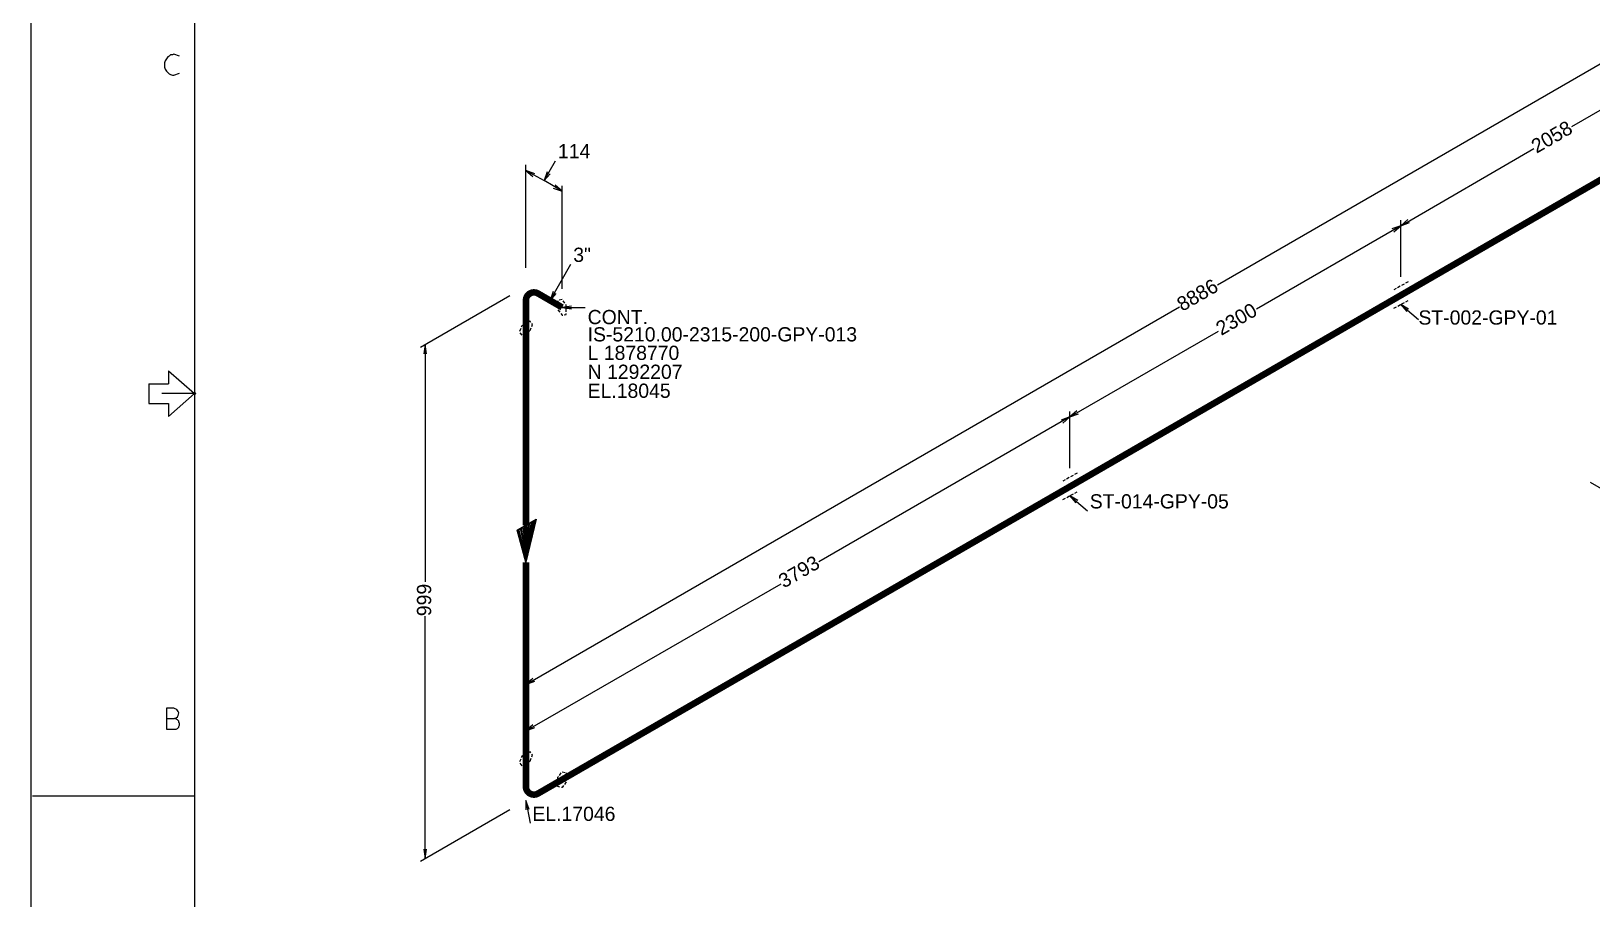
# Model space of a CAD drawing. Extents: x 0 to 604, y 0 to 422.
# Drawn here: x 0 to 238.8, y 132.7 to 265.3 of the extents above; entities that cross this region are included whole.
import ezdxf

# ---------------------------------------------------------------- set-up
doc = ezdxf.new("R2010")
doc.units = 0
doc.header["$MEASUREMENT"] = 0
doc.linetypes.add('GT100', pattern=[0.7, 0.466667, -0.233333])
doc.linetypes.add('GT101', pattern=[2.1, 1.4, -0.7])
doc.layers.add('GT_1', color=7, linetype='Continuous')
doc.styles.add('HTX1', font='O8116901', dxfattribs={"width": 1.02})

msp = doc.modelspace()

# ---------------------------------------------------------------- linework, layer by layer
at = {"linetype": 'Continuous'}
msp.add_lwpolyline([(597.11, 0), (0, 0), (0, 421.74), (597.11, 421.74)], close=True, dxfattribs=at)
at = {"layer": 'GT_1', "flags": 128}
for points in [[(25, 409.8), (25, 10)], [(280.805, 283.858), (181.476, 226.49)], [(22.7, 261.5), (21.8, 261.8), (21.6, 261.7), (21.3, 261.7), (21.1, 261.5), (20.9, 261.4), (20.7, 261.1), (20.5, 260.8), (20.4, 260.5), (20.4, 260.2), (20.4, 259.8), (20.5, 259.5), (20.7, 259.2), (20.9, 259), (21.1, 258.8), (21.3, 258.7), (21.6, 258.6), (21.8, 258.6), (22.7, 258.9)], [(255.387, 262.061), (235.649, 250.701)], [(209.521, 235.578), (229.898, 247.364)], [(75.686, 229.117), (75.686, 244.879)], [(77.035, 243.53), (75.686, 244.027), (76.751, 243.104)], [(75.686, 244.027), (78.455, 242.465)], [(78.455, 242.465), (80.23, 245.518)], [(78.952, 243.814), (78.455, 242.465), (79.378, 243.53)], [(81.224, 240.832), (78.455, 242.465)], [(79.875, 241.329), (81.224, 240.832), (80.159, 241.755)], [(81.224, 225.922), (81.224, 241.684)], [(210.586, 236.501), (209.521, 235.578), (210.87, 236.075)], [(209.521, 227.768), (209.521, 236.43)], [(209.521, 227.768), (209.521, 236.43)], [(209.521, 235.578), (187.44, 222.798)], [(208.456, 234.655), (209.521, 235.578), (208.172, 235.081)], [(79.378, 224.147), (82.573, 229.685)], [(73.201, 224.857), (59.569, 216.976)], [(79.875, 225.496), (79.378, 224.147), (80.301, 225.212)], [(75.686, 165.43), (175.654, 223.153)], [(82.644, 223.295), (81.224, 223.082), (82.644, 222.869)], [(81.224, 223.082), (84.774, 223.082)], [(210.728, 222.798), (209.521, 223.508), (210.444, 222.443)], [(209.521, 223.508), (212.219, 221.236)], [(60.492, 215.982), (60.279, 217.402), (60.066, 215.982)], [(60.279, 217.402), (60.279, 181.121)], [(158.898, 206.326), (181.618, 219.461)], [(21, 213.4), (21, 211.4)], [(21, 213.4), (25, 209.9)], [(18, 211.4), (18, 208.4), (21, 208.4), (21, 206.4), (25, 209.9)], [(18, 211.4), (21, 211.4)], [(25, 209.9), (20, 209.9)], [(24.9, 210), (25, 210.1), (25.2, 209.9), (25, 209.7), (24.8, 209.9), (24.9, 210)], [(25, 210), (25.1, 209.9), (25, 209.8), (24.9, 209.9), (25, 210)], [(158.898, 206.326), (120.487, 184.174)], [(157.833, 205.403), (158.898, 206.326), (157.549, 205.829)], [(159.963, 207.249), (158.898, 206.326), (160.247, 206.823)], [(158.898, 198.516), (158.898, 207.178)], [(158.898, 198.516), (158.898, 207.178)], [(252.192, 188.434), (238.56, 196.315)], [(160.105, 193.546), (158.898, 194.256), (159.821, 193.191)], [(158.898, 194.256), (161.596, 191.984)], [(75.686, 189.783), (77.248, 190.706), (75.686, 184.103), (74.337, 189.002), (77.035, 190.564), (75.686, 184.671), (74.408, 189.073), (76.893, 190.493), (75.686, 185.239), (74.621, 189.144), (76.68, 190.351), (75.686, 185.807), (74.834, 189.286), (76.467, 190.209), (75.686, 186.304), (74.976, 189.357), (76.254, 190.138), (75.686, 186.872), (75.189, 189.499), (76.112, 189.996), (75.686, 187.369), (75.402, 189.641), (75.899, 189.925), (75.686, 187.937), (75.615, 189.712), (75.686, 189.783), (75.686, 184.103)], [(75.686, 158.33), (114.736, 180.837)], [(60.279, 138.805), (60.279, 175.867)], [(76.751, 166.353), (75.686, 165.43), (77.035, 165.927)], [(75.686, 150.52), (75.686, 166.282)], [(20.7, 160.2), (21.9, 160.2), (22.2, 160.3), (22.4, 160.5), (22.5, 160.7), (22.6, 161.1), (22.5, 161.3), (22.3, 161.6), (22, 161.7), (21.8, 161.8), (20.7, 161.8), (20.7, 158.6), (21.9, 158.6), (22.1, 158.6), (22.2, 158.6), (22.4, 158.7), (22.5, 158.8), (22.6, 158.9), (22.6, 159), (22.7, 159.2), (22.7, 159.3), (22.7, 159.5), (22.6, 159.6), (22.6, 159.8), (22.5, 159.9), (22.4, 160), (22.2, 160.1), (22.1, 160.2), (21.9, 160.2)], [(76.751, 159.253), (75.686, 158.33), (77.035, 158.827)], [(75.686, 150.52), (75.686, 159.182)], [(0.2, 148.4), (25, 148.4)], [(73.201, 146.26), (59.569, 138.379)], [(76.183, 146.331), (75.686, 147.68), (75.686, 146.26)], [(75.686, 147.68), (76.325, 144.201)], [(60.066, 140.225), (60.279, 138.805), (60.492, 140.225)]]:
    msp.add_lwpolyline(points, dxfattribs=at)
at = {"layer": 'GT_1', "linetype": 'GT101', "const_width": 1, "flags": 128}
for points in [[(209.521, 224.928), (255.387, 251.411)], [(75.686, 224.147), (75.686, 219.887)], [(81.224, 223.082), (77.532, 225.212)], [(158.898, 195.676), (209.521, 224.928)], [(75.686, 219.887), (75.686, 189.783)], [(81.224, 150.875), (158.898, 195.676)], [(75.686, 184.103), (75.686, 154.07)], [(75.686, 154.07), (75.686, 149.81)], [(77.532, 148.745), (81.224, 150.875)]]:
    msp.add_lwpolyline(points, dxfattribs=at)
at = {"layer": 'GT_1', "linetype": 'GT100', "flags": 128}
for points in [[(210.657, 226.987), (208.456, 225.78)], [(210.657, 226.987), (208.456, 225.78)], [(80.585, 222.727), (81.224, 221.875), (81.863, 222.017), (81.863, 223.437), (81.224, 224.289), (80.585, 224.147), (80.585, 222.727)], [(208.456, 222.94), (210.657, 224.147)], [(208.456, 222.94), (210.657, 224.147)], [(76.325, 219.532), (76.68, 220.455), (76.325, 220.952), (75.047, 220.242), (74.692, 219.319), (75.047, 218.822), (76.325, 219.532)], [(160.034, 197.735), (157.833, 196.528)], [(160.034, 197.735), (157.833, 196.528)], [(157.833, 193.688), (160.034, 194.895)], [(157.833, 193.688), (160.034, 194.895)], [(76.325, 153.715), (76.68, 154.638), (76.325, 155.135), (75.047, 154.425), (74.692, 153.502), (75.047, 153.005), (76.325, 153.715)], [(81.863, 150.52), (81.224, 149.668), (80.585, 149.81), (80.585, 151.23), (81.224, 152.082), (81.863, 151.94), (81.863, 150.52)]]:
    msp.add_lwpolyline(points, dxfattribs=at)
at = {"layer": 'GT_1', "linetype": 'GT101', "const_width": 1, "flags": 128}
for points in [[(77.532, 225.212, 0.577127), (75.686, 224.147)], [(75.686, 149.81, 0.577571), (77.532, 148.745)]]:
    msp.add_lwpolyline(points, format="xyb", dxfattribs=at)

# ---------------------------------------------------------------- texts
at = {"layer": 'GT_1', "style": 'HTX1', "width": 1.02}
for s, rotation, p in [('2058', 30, (230.306, 246.575)), ('8886', 30, (176.098, 222.4)), ('2300', 30, (182.062, 218.708)), ('3793', 30, (115.144, 180.084)), ('999', 90, (61.184, 175.867))]:
    msp.add_text(s, height=2.1744, rotation=rotation, dxfattribs=at).set_placement(p)
for s, height, p in [('114', 2.1744, (80.585, 245.873)), ('3"', 2.1744, (82.928, 230.04)), ('CONT. ', 2.1744, (85.129, 220.52)), ('ST-002-GPY-01', 2.17437, (212.232, 220.452)), ('IS-5210.00-2315-200-GPY-013', 2.17437, (85.129, 217.877)), ('L 1878770', 2.1744, (85.129, 215.052)), ('N 1292207', 2.1744, (85.129, 212.153)), ('EL.18045', 2.1744, (85.129, 209.254)), ('ST-014-GPY-05', 2.17437, (161.951, 192.339)), ('EL.17046', 2.1744, (76.68, 144.556))]:
    msp.add_text(s, height=height, dxfattribs=at).set_placement(p)

doc.saveas('drawing.dxf')
